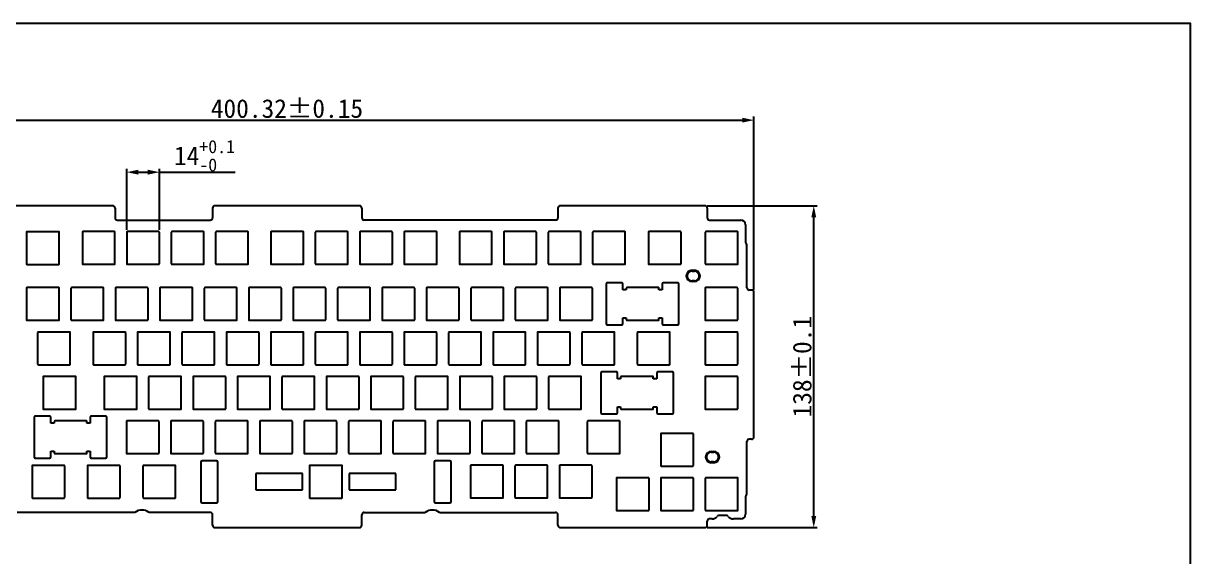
# Model space of a CAD drawing. Header units: millimetres. Extents: x 207 to 1794, y 114 to 650.
# Drawn here: x 461 to 962, y 419 to 648 of the extents above; entities that cross this region are included whole.
import ezdxf

# ---------------------------------------------------------------- set-up
doc = ezdxf.new("R2010")
doc.units = ezdxf.units.MM
doc.header["$LTSCALE"] = 32.67
doc.header["$PDMODE"] = 3
doc.header["$PDSIZE"] = 8
doc.layers.get('0').update_dxf_attribs({"linetype": 'CONTINUOUS'})
doc.layers.get('Defpoints').update_dxf_attribs({"linetype": 'CONTINUOUS'})
doc.styles.get("Standard").update_dxf_attribs({"font": ''})
doc.styles.get('STANDARD').set_extended_font_data('SimSun')
doc.dimstyles.get("Standard").update_dxf_attribs({"dimtxt": 3.5, "dimasz": 3.5, "dimexe": 1.5, "dimexo": 1, "dimtad": 1, "dimdsep": 46, "dimtxsty": 'STANDARD', "dimblk": '_FILLED', "dimcen": 0.09, "dimclrd": 3, "dimclre": 3, "dimclrt": 3, "dimazin": 2, "dimtp": 0.01, "dimtm": 0.01, "dimtfac": 1, "dimtofl": 0, "dimtmove": 0, "dimatfit": 3, "dimldrblk": '_FILLED', "dimfxl": 1, "dimtolj": 1, "dimarcsym": 0})

# ---------------------------------------------------------------- blocks, each defined once
blk = doc.blocks.new('_FILLED')
at = {"color": 0, "linetype": 'ByBlock'}
blk.add_solid([(0, 0), (-1, 0.21), (-1, -0.21)], dxfattribs=at)
blk = doc.blocks.new('*D1')
at = {"color": 3, "lineweight": -2}
for p, q in [((374.23, 533.29), (374.23, 607.6)), ((379.23, 606.1), (769.55, 606.1)), ((774.55, 533.29), (774.55, 607.6))]:
    blk.add_line(p, q, dxfattribs=at)
at = {"layer": 'Defpoints', "color": 0}
for p in [(774.55, 606.1), (374.23, 532.29), (774.55, 532.29)]:
    blk.add_point(p, dxfattribs=at)
at = {"color": 3, "lineweight": -2, "xscale": 5, "yscale": 5, "zscale": 5, "rotation": 180}
blk.add_blockref('_FILLED', (374.23, 606.1), dxfattribs=at)
at = {"color": 3, "lineweight": -2, "xscale": 5, "yscale": 5, "zscale": 5}
blk.add_blockref('_FILLED', (774.55, 606.1), dxfattribs=at)
at = {"color": 3, "insert": (574.39, 611.03), "char_height": 8, "attachment_point": 5}
blk.add_mtext('\\A1;400.32%%P0.15', dxfattribs=at)
blk = doc.blocks.new('*D2')
at = {"color": 3, "lineweight": -2}
for p, q in [((754.55, 569.42), (801.73, 569.42)), ((800.23, 436.42), (800.23, 564.42)), ((754.55, 431.42), (801.73, 431.42))]:
    blk.add_line(p, q, dxfattribs=at)
at = {"layer": 'Defpoints', "color": 0}
for p in [(753.55, 569.42), (800.23, 569.42), (753.55, 431.42)]:
    blk.add_point(p, dxfattribs=at)
at = {"color": 3, "lineweight": -2, "xscale": 5, "yscale": 5, "zscale": 5}
for p, rotation in [((800.23, 569.42), 90), ((800.23, 431.42), 270)]:
    blk.add_blockref('_FILLED', p, dxfattribs=dict(at, rotation=rotation))
at = {"color": 3, "insert": (795.3, 500.42), "char_height": 8, "attachment_point": 5, "rotation": 90}
blk.add_mtext('\\A1;138%%P0.1', dxfattribs=at)
blk = doc.blocks.new('*D8')
at = {"color": 3, "lineweight": -2}
for p, q in [((505.72, 559.12), (505.72, 585.3)), ((510.72, 583.8), (514.72, 583.8)), ((519.72, 559.12), (519.72, 585.3)), ((519.72, 583.8), (552.15, 583.8))]:
    blk.add_line(p, q, dxfattribs=at)
at = {"layer": 'Defpoints', "color": 0}
for p in [(519.72, 583.8), (505.72, 558.12), (519.72, 558.12)]:
    blk.add_point(p, dxfattribs=at)
at = {"color": 3, "lineweight": -2, "xscale": 5, "yscale": 5, "zscale": 5, "rotation": 180}
blk.add_blockref('_FILLED', (505.72, 583.8), dxfattribs=at)
at = {"color": 3, "lineweight": -2, "xscale": 5, "yscale": 5, "zscale": 5}
blk.add_blockref('_FILLED', (519.72, 583.8), dxfattribs=at)
at = {"color": 3, "insert": (539.02, 590.83), "char_height": 8, "attachment_point": 5}
blk.add_mtext('\\A1;14{\\H0.7x;\\S+0.1^ -0;}', dxfattribs=at)

msp = doc.modelspace()

# ---------------------------------------------------------------- linework, layer by layer
at = {"color": 7, "linetype": 'Continuous'}
for p, q in [((499.706, 569.417), (437.706, 569.417)), ((500.706, 568.417), (500.706, 564.265)), ((542.486, 568.417), (542.486, 564.265)), ((605.486, 569.417), (543.486, 569.417)), ((606.486, 568.417), (606.486, 564.265)), ((690.553, 568.417), (690.553, 564.265)), ((753.553, 569.417), (691.553, 569.417)), ((754.553, 568.417), (754.553, 564.265)), ((501.706, 563.265), (541.486, 563.265)), ((689.553, 563.265), (607.486, 563.265)), ((755.553, 563.265), (768.953, 563.265)), ((770.953, 561.265), (770.953, 553.675)), ((462.743, 558.065), (462.743, 544.465)), ((476.543, 558.265), (462.943, 558.265)), ((476.743, 544.465), (476.743, 558.065)), ((486.674, 558.115), (486.674, 544.515)), ((500.474, 558.315), (486.874, 558.315)), ((500.674, 544.515), (500.674, 558.115)), ((505.724, 558.115), (505.724, 544.515)), ((519.524, 558.315), (505.924, 558.315)), ((519.724, 544.515), (519.724, 558.115)), ((524.774, 558.115), (524.774, 544.515)), ((538.574, 558.315), (524.974, 558.315)), ((538.774, 544.515), (538.774, 558.115)), ((543.824, 558.115), (543.824, 544.515)), ((557.624, 558.315), (544.024, 558.315)), ((557.824, 544.515), (557.824, 558.115)), ((567.482, 558.115), (567.482, 544.515)), ((581.282, 558.315), (567.682, 558.315)), ((581.482, 544.515), (581.482, 558.115)), ((586.532, 558.115), (586.532, 544.515)), ((600.332, 558.315), (586.732, 558.315)), ((600.532, 544.515), (600.532, 558.115)), ((605.582, 558.115), (605.582, 544.515)), ((619.382, 558.315), (605.782, 558.315)), ((619.582, 544.515), (619.582, 558.115)), ((624.632, 558.115), (624.632, 544.515)), ((638.432, 558.315), (624.832, 558.315)), ((638.632, 544.515), (638.632, 558.115)), ((648.29, 558.115), (648.29, 544.515)), ((662.09, 558.315), (648.49, 558.315)), ((662.29, 544.515), (662.29, 558.115)), ((667.34, 558.115), (667.34, 544.515)), ((681.14, 558.315), (667.54, 558.315)), ((681.34, 544.515), (681.34, 558.115)), ((686.39, 558.115), (686.39, 544.515)), ((700.19, 558.315), (686.59, 558.315)), ((700.39, 544.515), (700.39, 558.115)), ((705.44, 558.115), (705.44, 544.515)), ((719.24, 558.315), (705.64, 558.315)), ((719.44, 544.515), (719.44, 558.115)), ((729.371, 558.115), (729.371, 544.515)), ((743.171, 558.315), (729.571, 558.315)), ((743.371, 544.515), (743.371, 558.115)), ((753.703, 558.115), (753.703, 544.515)), ((767.503, 558.315), (753.903, 558.315)), ((767.703, 544.515), (767.703, 558.115)), ((771.553, 534.287), (771.553, 552.247)), ((462.943, 544.265), (476.543, 544.265)), ((486.874, 544.315), (500.474, 544.315)), ((505.924, 544.315), (519.524, 544.315)), ((524.974, 544.315), (538.574, 544.315)), ((544.024, 544.315), (557.624, 544.315)), ((567.682, 544.315), (581.282, 544.315)), ((586.732, 544.315), (600.332, 544.315)), ((605.782, 544.315), (619.382, 544.315)), ((624.832, 544.315), (638.432, 544.315)), ((648.49, 544.315), (662.09, 544.315)), ((667.54, 544.315), (681.14, 544.315)), ((686.59, 544.315), (700.19, 544.315)), ((705.64, 544.315), (719.24, 544.315)), ((729.571, 544.315), (743.171, 544.315)), ((748.039, 541.765), (749.039, 541.765)), ((748.039, 541.415), (749.039, 541.415)), ((753.903, 544.315), (767.503, 544.315)), ((711.186, 535.874), (711.186, 518.874)), ((717.886, 536.374), (711.686, 536.374)), ((718.386, 533.315), (718.386, 535.874)), ((735.186, 535.874), (735.186, 533.315)), ((741.886, 536.374), (735.686, 536.374)), ((742.386, 518.874), (742.386, 535.874)), ((749.039, 537.215), (748.039, 537.215)), ((749.039, 536.865), (748.039, 536.865)), ((462.743, 534.115), (462.743, 520.515)), ((476.543, 534.315), (462.943, 534.315)), ((476.743, 520.515), (476.743, 534.115)), ((481.793, 534.115), (481.793, 520.515)), ((495.593, 534.315), (481.993, 534.315)), ((495.793, 520.515), (495.793, 534.115)), ((500.843, 534.115), (500.843, 520.515)), ((514.643, 534.315), (501.043, 534.315)), ((514.843, 520.515), (514.843, 534.115)), ((519.893, 534.115), (519.893, 520.515)), ((533.693, 534.315), (520.093, 534.315)), ((533.893, 520.515), (533.893, 534.115)), ((538.943, 534.115), (538.943, 520.515)), ((552.743, 534.315), (539.143, 534.315)), ((552.943, 520.515), (552.943, 534.115)), ((557.993, 534.115), (557.993, 520.515)), ((571.793, 534.315), (558.193, 534.315)), ((571.993, 520.515), (571.993, 534.115)), ((577.043, 534.115), (577.043, 520.515)), ((590.843, 534.315), (577.243, 534.315)), ((591.043, 520.515), (591.043, 534.115)), ((596.093, 534.115), (596.093, 520.515)), ((609.893, 534.315), (596.293, 534.315)), ((610.093, 520.515), (610.093, 534.115)), ((615.143, 534.115), (615.143, 520.515)), ((628.943, 534.315), (615.343, 534.315)), ((629.143, 520.515), (629.143, 534.115)), ((634.193, 534.115), (634.193, 520.515)), ((647.993, 534.315), (634.393, 534.315)), ((648.193, 520.515), (648.193, 534.115)), ((653.243, 534.115), (653.243, 520.515)), ((667.043, 534.315), (653.443, 534.315)), ((667.243, 520.515), (667.243, 534.115)), ((672.293, 534.115), (672.293, 520.515)), ((686.093, 534.315), (672.493, 534.315)), ((686.293, 520.515), (686.293, 534.115)), ((691.343, 534.115), (691.343, 520.515)), ((705.143, 534.315), (691.543, 534.315)), ((705.343, 520.515), (705.343, 534.115)), ((719.863, 533.315), (718.386, 533.315)), ((719.863, 534.115), (719.863, 533.315)), ((733.663, 534.315), (720.063, 534.315)), ((733.863, 533.315), (733.863, 534.115)), ((735.186, 533.315), (733.863, 533.315)), ((753.653, 534.115), (753.653, 520.515)), ((767.453, 534.315), (753.853, 534.315)), ((767.653, 520.515), (767.653, 534.115)), ((773.553, 533.287), (772.553, 533.287)), ((774.553, 470.287), (774.553, 532.287)), ((718.386, 521.315), (719.863, 521.315)), ((718.386, 518.874), (718.386, 521.315)), ((719.863, 521.315), (719.863, 520.515)), ((733.863, 521.315), (735.186, 521.315)), ((733.863, 520.515), (733.863, 521.315)), ((735.186, 521.315), (735.186, 518.874)), ((462.943, 520.315), (476.543, 520.315)), ((481.993, 520.315), (495.593, 520.315)), ((501.043, 520.315), (514.643, 520.315)), ((520.093, 520.315), (533.693, 520.315)), ((539.143, 520.315), (552.743, 520.315)), ((558.193, 520.315), (571.793, 520.315)), ((577.243, 520.315), (590.843, 520.315)), ((596.293, 520.315), (609.893, 520.315)), ((615.343, 520.315), (628.943, 520.315)), ((634.393, 520.315), (647.993, 520.315)), ((653.443, 520.315), (667.043, 520.315)), ((672.493, 520.315), (686.093, 520.315)), ((691.543, 520.315), (705.143, 520.315)), ((711.686, 518.374), (717.886, 518.374)), ((720.063, 520.315), (733.663, 520.315)), ((735.686, 518.374), (741.886, 518.374)), ((753.853, 520.315), (767.453, 520.315)), ((467.508, 515.065), (467.508, 501.465)), ((481.308, 515.265), (467.708, 515.265)), ((481.508, 501.465), (481.508, 515.065)), ((491.273, 515.065), (491.273, 501.465)), ((505.073, 515.265), (491.473, 515.265)), ((505.273, 501.465), (505.273, 515.065)), ((510.323, 515.065), (510.323, 501.465)), ((524.123, 515.265), (510.523, 515.265)), ((524.323, 501.465), (524.323, 515.065)), ((529.373, 515.065), (529.373, 501.465)), ((543.173, 515.265), (529.573, 515.265)), ((543.373, 501.465), (543.373, 515.065)), ((548.423, 515.065), (548.423, 501.465)), ((562.223, 515.265), (548.623, 515.265)), ((562.423, 501.465), (562.423, 515.065)), ((567.473, 515.065), (567.473, 501.465)), ((581.273, 515.265), (567.673, 515.265)), ((581.473, 501.465), (581.473, 515.065)), ((586.523, 515.065), (586.523, 501.465)), ((600.323, 515.265), (586.723, 515.265)), ((600.523, 501.465), (600.523, 515.065)), ((605.573, 515.065), (605.573, 501.465)), ((619.373, 515.265), (605.773, 515.265)), ((619.573, 501.465), (619.573, 515.065)), ((624.623, 515.065), (624.623, 501.465)), ((638.423, 515.265), (624.823, 515.265)), ((638.623, 501.465), (638.623, 515.065)), ((643.673, 515.065), (643.673, 501.465)), ((657.473, 515.265), (643.873, 515.265)), ((657.673, 501.465), (657.673, 515.065)), ((662.723, 515.065), (662.723, 501.465)), ((676.523, 515.265), (662.923, 515.265)), ((676.723, 501.465), (676.723, 515.065)), ((681.773, 515.065), (681.773, 501.465)), ((695.573, 515.265), (681.973, 515.265)), ((695.773, 501.465), (695.773, 515.065)), ((700.823, 515.065), (700.823, 501.465)), ((714.623, 515.265), (701.023, 515.265)), ((714.823, 501.465), (714.823, 515.065)), ((724.593, 515.065), (724.593, 501.465)), ((738.393, 515.265), (724.793, 515.265)), ((738.593, 501.465), (738.593, 515.065)), ((753.653, 515.065), (753.653, 501.465)), ((767.453, 515.265), (753.853, 515.265)), ((767.653, 501.465), (767.653, 515.065)), ((467.708, 501.265), (481.308, 501.265)), ((491.473, 501.265), (505.073, 501.265)), ((510.523, 501.265), (524.123, 501.265)), ((529.573, 501.265), (543.173, 501.265)), ((548.623, 501.265), (562.223, 501.265)), ((567.673, 501.265), (581.273, 501.265)), ((586.723, 501.265), (600.323, 501.265)), ((605.773, 501.265), (619.373, 501.265)), ((624.823, 501.265), (638.423, 501.265)), ((643.873, 501.265), (657.473, 501.265)), ((662.923, 501.265), (676.523, 501.265)), ((681.973, 501.265), (695.573, 501.265)), ((701.023, 501.265), (714.623, 501.265)), ((724.793, 501.265), (738.393, 501.265)), ((753.853, 501.265), (767.453, 501.265)), ((469.893, 496.015), (469.893, 482.415)), ((483.693, 496.215), (470.093, 496.215)), ((483.893, 482.415), (483.893, 496.015)), ((496.038, 496.015), (496.038, 482.415)), ((509.838, 496.215), (496.238, 496.215)), ((510.038, 482.415), (510.038, 496.015)), ((515.088, 496.015), (515.088, 482.415)), ((528.888, 496.215), (515.288, 496.215)), ((529.088, 482.415), (529.088, 496.015)), ((534.138, 496.015), (534.138, 482.415)), ((547.938, 496.215), (534.338, 496.215)), ((548.138, 482.415), (548.138, 496.015)), ((553.188, 496.015), (553.188, 482.415)), ((566.988, 496.215), (553.388, 496.215)), ((567.188, 482.415), (567.188, 496.015)), ((572.238, 496.015), (572.238, 482.415)), ((586.038, 496.215), (572.438, 496.215)), ((586.238, 482.415), (586.238, 496.015)), ((591.288, 496.015), (591.288, 482.415)), ((605.088, 496.215), (591.488, 496.215)), ((605.288, 482.415), (605.288, 496.015)), ((610.338, 496.015), (610.338, 482.415)), ((624.138, 496.215), (610.538, 496.215)), ((624.338, 482.415), (624.338, 496.015)), ((629.388, 496.015), (629.388, 482.415)), ((643.188, 496.215), (629.588, 496.215)), ((643.388, 482.415), (643.388, 496.015)), ((648.438, 496.015), (648.438, 482.415)), ((662.238, 496.215), (648.638, 496.215)), ((662.438, 482.415), (662.438, 496.015)), ((667.488, 496.015), (667.488, 482.415)), ((681.288, 496.215), (667.688, 496.215)), ((681.488, 482.415), (681.488, 496.015)), ((686.538, 496.015), (686.538, 482.415)), ((700.338, 496.215), (686.738, 496.215)), ((700.538, 482.415), (700.538, 496.015)), ((708.926, 497.657), (708.926, 480.657)), ((715.626, 498.157), (709.426, 498.157)), ((716.126, 495.215), (716.126, 497.657)), ((717.448, 496.015), (717.448, 495.215)), ((731.248, 496.215), (717.648, 496.215)), ((731.448, 495.215), (731.448, 496.015)), ((732.926, 497.657), (732.926, 495.215)), ((739.626, 498.157), (733.426, 498.157)), ((740.126, 480.657), (740.126, 497.657)), ((753.653, 496.015), (753.653, 482.415)), ((767.453, 496.215), (753.853, 496.215)), ((767.653, 482.415), (767.653, 496.015)), ((717.448, 495.215), (716.126, 495.215)), ((732.926, 495.215), (731.448, 495.215)), ((470.093, 482.215), (483.693, 482.215)), ((496.238, 482.215), (509.838, 482.215)), ((515.288, 482.215), (528.888, 482.215)), ((534.338, 482.215), (547.938, 482.215)), ((553.388, 482.215), (566.988, 482.215)), ((572.438, 482.215), (586.038, 482.215)), ((591.488, 482.215), (605.088, 482.215)), ((610.538, 482.215), (624.138, 482.215)), ((629.588, 482.215), (643.188, 482.215)), ((648.638, 482.215), (662.238, 482.215)), ((667.688, 482.215), (681.288, 482.215)), ((686.738, 482.215), (700.338, 482.215)), ((716.126, 483.215), (717.448, 483.215)), ((716.126, 480.657), (716.126, 483.215)), ((717.448, 483.215), (717.448, 482.415)), ((717.648, 482.215), (731.248, 482.215)), ((731.448, 483.215), (732.926, 483.215)), ((731.448, 482.415), (731.448, 483.215)), ((732.926, 483.215), (732.926, 480.657)), ((753.853, 482.215), (767.453, 482.215)), ((465.966, 478.724), (465.966, 461.724)), ((472.666, 479.224), (466.466, 479.224)), ((473.166, 476.165), (473.166, 478.724)), ((474.643, 476.165), (473.166, 476.165)), ((474.643, 476.965), (474.643, 476.165)), ((488.443, 477.165), (474.843, 477.165)), ((488.643, 476.165), (488.643, 476.965)), ((489.966, 476.165), (488.643, 476.165)), ((489.966, 478.724), (489.966, 476.165)), ((496.666, 479.224), (490.466, 479.224)), ((497.166, 461.724), (497.166, 478.724)), ((505.548, 476.965), (505.548, 463.365)), ((519.348, 477.165), (505.748, 477.165)), ((519.548, 463.365), (519.548, 476.965)), ((524.598, 476.965), (524.598, 463.365)), ((538.398, 477.165), (524.798, 477.165)), ((538.598, 463.365), (538.598, 476.965)), ((543.648, 476.965), (543.648, 463.365)), ((557.448, 477.165), (543.848, 477.165)), ((557.648, 463.365), (557.648, 476.965)), ((562.698, 476.965), (562.698, 463.365)), ((576.498, 477.165), (562.898, 477.165)), ((576.698, 463.365), (576.698, 476.965)), ((581.748, 476.965), (581.748, 463.365)), ((595.548, 477.165), (581.948, 477.165)), ((595.748, 463.365), (595.748, 476.965)), ((600.798, 476.965), (600.798, 463.365)), ((614.598, 477.165), (600.998, 477.165)), ((614.798, 463.365), (614.798, 476.965)), ((619.848, 476.965), (619.848, 463.365)), ((633.648, 477.165), (620.048, 477.165)), ((633.848, 463.365), (633.848, 476.965)), ((638.898, 476.965), (638.898, 463.365)), ((652.698, 477.165), (639.098, 477.165)), ((652.898, 463.365), (652.898, 476.965)), ((657.948, 476.965), (657.948, 463.365)), ((671.748, 477.165), (658.148, 477.165)), ((671.948, 463.365), (671.948, 476.965)), ((676.998, 476.965), (676.998, 463.365)), ((690.798, 477.165), (677.198, 477.165)), ((690.998, 463.365), (690.998, 476.965)), ((703.148, 476.965), (703.148, 463.365)), ((716.948, 477.165), (703.348, 477.165)), ((709.426, 480.157), (715.626, 480.157)), ((717.148, 463.365), (717.148, 476.965)), ((733.426, 480.157), (739.626, 480.157)), ((734.656, 471.625), (734.656, 458.025)), ((748.456, 471.825), (734.856, 471.825)), ((748.656, 458.025), (748.656, 471.625)), ((771.553, 446.194), (771.553, 468.287)), ((773.553, 469.287), (772.553, 469.287)), ((466.466, 461.224), (472.666, 461.224)), ((473.166, 461.724), (473.166, 464.165)), ((473.166, 464.165), (474.643, 464.165)), ((474.643, 464.165), (474.643, 463.365)), ((474.843, 463.165), (488.443, 463.165)), ((488.643, 463.365), (488.643, 464.165)), ((488.643, 464.165), (489.966, 464.165)), ((489.966, 464.165), (489.966, 461.724)), ((490.466, 461.224), (496.666, 461.224)), ((505.748, 463.165), (519.348, 463.165)), ((524.798, 463.165), (538.398, 463.165)), ((543.848, 463.165), (557.448, 463.165)), ((562.898, 463.165), (576.498, 463.165)), ((581.948, 463.165), (595.548, 463.165)), ((600.998, 463.165), (614.598, 463.165)), ((620.048, 463.165), (633.648, 463.165)), ((639.098, 463.165), (652.698, 463.165)), ((658.148, 463.165), (671.748, 463.165)), ((677.198, 463.165), (690.798, 463.165)), ((703.348, 463.165), (716.948, 463.165)), ((756.306, 464.125), (757.306, 464.125)), ((756.306, 463.775), (757.306, 463.775)), ((465.113, 457.915), (465.113, 444.315)), ((478.913, 458.115), (465.313, 458.115)), ((479.113, 444.315), (479.113, 457.915)), ((488.878, 457.915), (488.878, 444.315)), ((502.678, 458.115), (489.078, 458.115)), ((502.878, 444.315), (502.878, 457.915)), ((512.643, 457.915), (512.643, 444.315)), ((526.443, 458.115), (512.843, 458.115)), ((526.643, 444.315), (526.643, 457.915)), ((537.526, 459.557), (537.526, 442.557)), ((544.226, 460.057), (538.026, 460.057)), ((544.726, 442.557), (544.726, 459.557)), ((584.048, 457.915), (584.048, 444.315)), ((597.848, 458.115), (584.248, 458.115)), ((598.048, 444.315), (598.048, 457.915)), ((637.526, 459.557), (637.526, 442.557)), ((644.226, 460.057), (638.026, 460.057)), ((644.726, 442.557), (644.726, 459.557)), ((653.073, 457.965), (653.073, 444.365)), ((666.873, 458.165), (653.273, 458.165)), ((667.073, 444.365), (667.073, 457.965)), ((672.123, 457.965), (672.123, 444.365)), ((685.923, 458.165), (672.323, 458.165)), ((686.123, 444.365), (686.123, 457.965)), ((691.173, 457.965), (691.173, 444.365)), ((704.973, 458.165), (691.373, 458.165)), ((705.173, 444.365), (705.173, 457.965)), ((734.856, 457.825), (748.456, 457.825)), ((757.306, 459.575), (756.306, 459.575)), ((757.306, 459.225), (756.306, 459.225)), ((561.048, 454.615), (561.048, 447.615)), ((581.048, 454.615), (561.048, 454.615)), ((581.048, 447.615), (581.048, 454.615)), ((621.048, 454.615), (601.048, 454.615)), ((601.048, 454.615), (601.048, 447.615)), ((621.048, 447.615), (621.048, 454.615)), ((715.606, 452.575), (715.606, 438.975)), ((729.406, 452.775), (715.806, 452.775)), ((729.606, 438.975), (729.606, 452.575)), ((734.656, 452.575), (734.656, 438.975)), ((748.456, 452.775), (734.856, 452.775)), ((748.656, 438.975), (748.656, 452.575)), ((753.706, 452.575), (753.706, 438.975)), ((767.506, 452.775), (753.906, 452.775)), ((767.706, 438.975), (767.706, 452.575)), ((561.048, 447.615), (581.048, 447.615)), ((601.048, 447.615), (621.048, 447.615)), ((465.313, 444.115), (478.913, 444.115)), ((489.078, 444.115), (502.678, 444.115)), ((512.843, 444.115), (526.443, 444.115)), ((538.026, 442.057), (544.226, 442.057)), ((584.248, 444.115), (597.848, 444.115)), ((638.026, 442.057), (644.226, 442.057)), ((653.273, 444.165), (666.873, 444.165)), ((672.323, 444.165), (685.923, 444.165)), ((691.373, 444.165), (704.973, 444.165)), ((770.953, 444.765), (770.953, 437.175)), ((509.2, 437.945), (458.733, 437.945)), ((541.486, 437.945), (515.273, 437.945)), ((542.486, 432.421), (542.486, 436.945)), ((606.486, 432.421), (606.486, 436.945)), ((607.486, 437.945), (633.7, 437.945)), ((639.773, 437.945), (689.553, 437.945)), ((690.553, 432.421), (690.553, 436.945)), ((715.806, 438.775), (729.406, 438.775)), ((734.856, 438.775), (748.456, 438.775)), ((753.906, 438.775), (767.506, 438.775)), ((762.92, 436.675), (759.492, 436.675)), ((543.486, 431.421), (605.486, 431.421)), ((691.553, 431.421), (753.553, 431.421)), ((754.553, 432.421), (754.553, 434.175)), ((756.648, 435.175), (755.553, 435.175)), ((768.953, 435.175), (765.765, 435.175))]:
    msp.add_line(p, q, dxfattribs=at)
msp.add_lwpolyline([(207.367, 114.167), (961.794, 114.167), (961.794, 647.601), (207.367, 647.601)], close=True)
for centre, radius, start, end in [((499.706, 568.417), 1, 0, 90), ((543.486, 568.417), 1, 90, 180), ((605.486, 568.417), 1, 0, 90), ((691.553, 568.417), 1, 90, 180), ((753.553, 568.417), 1, 0, 90), ((501.706, 564.265), 1, 180, 270), ((541.486, 564.265), 1, 270, 0), ((607.486, 564.265), 1, 180, 270), ((689.553, 564.265), 1, 270, 0), ((755.553, 564.265), 1, 180, 270), ((768.953, 561.265), 2, 0, 90), ((462.943, 558.065), 0.2, 90, 180), ((476.543, 558.065), 0.2, 0, 90), ((486.874, 558.115), 0.2, 90, 180), ((500.474, 558.115), 0.2, 0, 90), ((505.924, 558.115), 0.2, 90, 180), ((519.524, 558.115), 0.2, 0, 90), ((524.974, 558.115), 0.2, 90, 180), ((538.574, 558.115), 0.2, 0, 90), ((544.024, 558.115), 0.2, 90, 180), ((557.624, 558.115), 0.2, 0, 90), ((567.682, 558.115), 0.2, 90, 180), ((581.282, 558.115), 0.2, 0, 90), ((586.732, 558.115), 0.2, 90, 180), ((600.332, 558.115), 0.2, 0, 90), ((605.782, 558.115), 0.2, 90, 180), ((619.382, 558.115), 0.2, 0, 90), ((624.832, 558.115), 0.2, 90, 180), ((638.432, 558.115), 0.2, 0, 90), ((648.49, 558.115), 0.2, 90, 180), ((662.09, 558.115), 0.2, 0, 90), ((667.54, 558.115), 0.2, 90, 180), ((681.14, 558.115), 0.2, 0, 90), ((686.59, 558.115), 0.2, 90, 180), ((700.19, 558.115), 0.2, 0, 90), ((705.64, 558.115), 0.2, 90, 180), ((719.24, 558.115), 0.2, 0, 90), ((729.571, 558.115), 0.2, 90, 180), ((743.171, 558.115), 0.2, 0, 90), ((753.903, 558.115), 0.2, 90, 180), ((767.503, 558.115), 0.2, 0, 90), ((769.553, 552.247), 2, 0, 45.573), ((462.943, 544.465), 0.2, 180, 270), ((476.543, 544.465), 0.2, 270, 0), ((486.874, 544.515), 0.2, 180, 270), ((500.474, 544.515), 0.2, 270, 0), ((505.924, 544.515), 0.2, 180, 270), ((519.524, 544.515), 0.2, 270, 0), ((524.974, 544.515), 0.2, 180, 270), ((538.574, 544.515), 0.2, 270, 0), ((544.024, 544.515), 0.2, 180, 270), ((557.624, 544.515), 0.2, 270, 0), ((567.682, 544.515), 0.2, 180, 270), ((581.282, 544.515), 0.2, 270, 0), ((586.732, 544.515), 0.2, 180, 270), ((600.332, 544.515), 0.2, 270, 0), ((605.782, 544.515), 0.2, 180, 270), ((619.382, 544.515), 0.2, 270, 0), ((624.832, 544.515), 0.2, 180, 270), ((638.432, 544.515), 0.2, 270, 0), ((648.49, 544.515), 0.2, 180, 270), ((662.09, 544.515), 0.2, 270, 0), ((667.54, 544.515), 0.2, 180, 270), ((681.14, 544.515), 0.2, 270, 0), ((686.59, 544.515), 0.2, 180, 270), ((700.19, 544.515), 0.2, 270, 0), ((705.64, 544.515), 0.2, 180, 270), ((719.24, 544.515), 0.2, 270, 0), ((729.571, 544.515), 0.2, 180, 270), ((743.171, 544.515), 0.2, 270, 0), ((748.039, 539.315), 2.45, 90, 270), ((748.039, 539.315), 2.1, 89.99989, 270), ((749.039, 539.315), 2.45, 270, 90), ((749.039, 539.315), 2.1, 269.99989, 90), ((753.903, 544.515), 0.2, 180, 270), ((767.503, 544.515), 0.2, 270, 0), ((711.686, 535.874), 0.5, 90, 180), ((717.886, 535.874), 0.5, 0, 90), ((735.686, 535.874), 0.5, 90, 180), ((741.886, 535.874), 0.5, 0, 90), ((462.943, 534.115), 0.2, 90, 180), ((476.543, 534.115), 0.2, 0, 90), ((481.993, 534.115), 0.2, 90, 180), ((495.593, 534.115), 0.2, 0, 90), ((501.043, 534.115), 0.2, 90, 180), ((514.643, 534.115), 0.2, 0, 90), ((520.093, 534.115), 0.2, 90, 180), ((533.693, 534.115), 0.2, 0, 90), ((539.143, 534.115), 0.2, 90, 180), ((552.743, 534.115), 0.2, 0, 90), ((558.193, 534.115), 0.2, 90, 180), ((571.793, 534.115), 0.2, 0, 90), ((577.243, 534.115), 0.2, 90, 180), ((590.843, 534.115), 0.2, 0, 90), ((596.293, 534.115), 0.2, 90, 180), ((609.893, 534.115), 0.2, 0, 90), ((615.343, 534.115), 0.2, 90, 180), ((628.943, 534.115), 0.2, 0, 90), ((634.393, 534.115), 0.2, 90, 180), ((647.993, 534.115), 0.2, 0, 90), ((653.443, 534.115), 0.2, 90, 180), ((667.043, 534.115), 0.2, 0, 90), ((672.493, 534.115), 0.2, 90, 180), ((686.093, 534.115), 0.2, 0, 90), ((691.543, 534.115), 0.2, 90, 180), ((705.143, 534.115), 0.2, 0, 90), ((720.063, 534.115), 0.2, 90, 180), ((733.663, 534.115), 0.2, 0, 90), ((753.853, 534.115), 0.2, 90, 180), ((767.453, 534.115), 0.2, 0, 90), ((772.553, 534.287), 1, 180, 270), ((773.553, 532.287), 1, 0, 90), ((462.943, 520.515), 0.2, 180, 270), ((476.543, 520.515), 0.2, 270, 0), ((481.993, 520.515), 0.2, 180, 270), ((495.593, 520.515), 0.2, 270, 0), ((501.043, 520.515), 0.2, 180, 270), ((514.643, 520.515), 0.2, 270, 0), ((520.093, 520.515), 0.2, 180, 270), ((533.693, 520.515), 0.2, 270, 0), ((539.143, 520.515), 0.2, 180, 270), ((552.743, 520.515), 0.2, 270, 0), ((558.193, 520.515), 0.2, 180, 270), ((571.793, 520.515), 0.2, 270, 0), ((577.243, 520.515), 0.2, 180, 270), ((590.843, 520.515), 0.2, 270, 0), ((596.293, 520.515), 0.2, 180, 270), ((609.893, 520.515), 0.2, 270, 0), ((615.343, 520.515), 0.2, 180, 270), ((628.943, 520.515), 0.2, 270, 0), ((634.393, 520.515), 0.2, 180, 270), ((647.993, 520.515), 0.2, 270, 0), ((653.443, 520.515), 0.2, 180, 270), ((667.043, 520.515), 0.2, 270, 0), ((672.493, 520.515), 0.2, 180, 270), ((686.093, 520.515), 0.2, 270, 360), ((691.543, 520.515), 0.2, 180, 270), ((705.143, 520.515), 0.2, 270, 360), ((720.063, 520.515), 0.2, 180, 270), ((733.663, 520.515), 0.2, 270, 0), ((753.853, 520.515), 0.2, 180, 270), ((767.453, 520.515), 0.2, 270, 0), ((711.686, 518.874), 0.5, 180, 270), ((717.886, 518.874), 0.5, 270, 0), ((735.686, 518.874), 0.5, 180, 270), ((741.886, 518.874), 0.5, 270, 0), ((467.708, 515.065), 0.2, 90, 180), ((481.308, 515.065), 0.2, 0, 90), ((491.473, 515.065), 0.2, 90, 180), ((505.073, 515.065), 0.2, 0, 90), ((510.523, 515.065), 0.2, 90, 180), ((524.123, 515.065), 0.2, 0, 90), ((529.573, 515.065), 0.2, 90, 180), ((543.173, 515.065), 0.2, 0, 90), ((548.623, 515.065), 0.2, 90, 180), ((562.223, 515.065), 0.2, 0, 90), ((567.673, 515.065), 0.2, 90, 180), ((581.273, 515.065), 0.2, 0, 90), ((586.723, 515.065), 0.2, 90, 180), ((600.323, 515.065), 0.2, 0, 90), ((605.773, 515.065), 0.2, 90, 180), ((619.373, 515.065), 0.2, 0, 90), ((624.823, 515.065), 0.2, 90, 180), ((638.423, 515.065), 0.2, 0, 90), ((643.873, 515.065), 0.2, 90, 180), ((657.473, 515.065), 0.2, 0, 90), ((662.923, 515.065), 0.2, 90, 180), ((676.523, 515.065), 0.2, 0, 90), ((681.973, 515.065), 0.2, 90, 180), ((695.573, 515.065), 0.2, 0, 90), ((701.023, 515.065), 0.2, 90, 180), ((714.623, 515.065), 0.2, 0, 90), ((724.793, 515.065), 0.2, 90, 180), ((738.393, 515.065), 0.2, 0, 90), ((753.853, 515.065), 0.2, 90, 180), ((767.453, 515.065), 0.2, 0, 90), ((467.708, 501.465), 0.2, 180, 270), ((481.308, 501.465), 0.2, 270, 0), ((491.473, 501.465), 0.2, 180, 270), ((505.073, 501.465), 0.2, 270, 0), ((510.523, 501.465), 0.2, 180, 270), ((524.123, 501.465), 0.2, 270, 0), ((529.573, 501.465), 0.2, 180, 270), ((543.173, 501.465), 0.2, 270, 0), ((548.623, 501.465), 0.2, 180, 270), ((562.223, 501.465), 0.2, 270, 0), ((567.673, 501.465), 0.2, 180, 270), ((581.273, 501.465), 0.2, 270, 0), ((586.723, 501.465), 0.2, 180, 270), ((600.323, 501.465), 0.2, 270, 0), ((605.773, 501.465), 0.2, 180, 270), ((619.373, 501.465), 0.2, 270, 360), ((624.823, 501.465), 0.2, 180, 270), ((638.423, 501.465), 0.2, 270, 0), ((643.873, 501.465), 0.2, 180, 270), ((657.473, 501.465), 0.2, 270, 0), ((662.923, 501.465), 0.2, 180, 270), ((676.523, 501.465), 0.2, 270, 0), ((681.973, 501.465), 0.2, 180, 270), ((695.573, 501.465), 0.2, 270, 0), ((701.023, 501.465), 0.2, 180, 270), ((714.623, 501.465), 0.2, 270, 0), ((724.793, 501.465), 0.2, 180, 270), ((738.393, 501.465), 0.2, 270, 0), ((753.853, 501.465), 0.2, 180, 270), ((767.453, 501.465), 0.2, 270, 0), ((470.093, 496.015), 0.2, 90, 180), ((483.693, 496.015), 0.2, 0, 90), ((496.238, 496.015), 0.2, 90, 180), ((509.838, 496.015), 0.2, 0, 90), ((515.288, 496.015), 0.2, 90, 180), ((528.888, 496.015), 0.2, 0, 90), ((534.338, 496.015), 0.2, 90, 180), ((547.938, 496.015), 0.2, 0, 90), ((553.388, 496.015), 0.2, 90, 180), ((566.988, 496.015), 0.2, 0, 90), ((572.438, 496.015), 0.2, 90, 180), ((586.038, 496.015), 0.2, 0, 90), ((591.488, 496.015), 0.2, 90, 180), ((605.088, 496.015), 0.2, 0, 90), ((610.538, 496.015), 0.2, 90, 180), ((624.138, 496.015), 0.2, 0, 90), ((629.588, 496.015), 0.2, 90, 180), ((643.188, 496.015), 0.2, 0, 90), ((648.638, 496.015), 0.2, 90, 180), ((662.238, 496.015), 0.2, 0, 90), ((667.688, 496.015), 0.2, 90, 180), ((681.288, 496.015), 0.2, 0, 90), ((686.738, 496.015), 0.2, 90, 180), ((700.338, 496.015), 0.2, 0, 90), ((709.426, 497.657), 0.5, 90, 180), ((715.626, 497.657), 0.5, 0, 90), ((717.648, 496.015), 0.2, 90, 180), ((731.248, 496.015), 0.2, 0, 90), ((733.426, 497.657), 0.5, 90, 180), ((739.626, 497.657), 0.5, 0, 90), ((753.853, 496.015), 0.2, 90, 180), ((767.453, 496.015), 0.2, 0, 90), ((470.093, 482.415), 0.2, 180, 270), ((483.693, 482.415), 0.2, 270, 0), ((496.238, 482.415), 0.2, 180, 270), ((509.838, 482.415), 0.2, 270, 0), ((515.288, 482.415), 0.2, 180, 270), ((528.888, 482.415), 0.2, 270, 0), ((534.338, 482.415), 0.2, 180, 270), ((547.938, 482.415), 0.2, 270, 0), ((553.388, 482.415), 0.2, 180, 270), ((566.988, 482.415), 0.2, 270, 0), ((572.438, 482.415), 0.2, 180, 270), ((586.038, 482.415), 0.2, 270, 0), ((591.488, 482.415), 0.2, 180, 270), ((605.088, 482.415), 0.2, 270, 0), ((610.538, 482.415), 0.2, 180, 270), ((624.138, 482.415), 0.2, 270, 0), ((629.588, 482.415), 0.2, 180, 270), ((643.188, 482.415), 0.2, 270, 0), ((648.638, 482.415), 0.2, 180, 270), ((662.238, 482.415), 0.2, 270, 0), ((667.688, 482.415), 0.2, 180, 270), ((681.288, 482.415), 0.2, 270, 0), ((686.738, 482.415), 0.2, 180, 270), ((700.338, 482.415), 0.2, 270, 0), ((709.426, 480.657), 0.5, 180, 270), ((715.626, 480.657), 0.5, 270, 0), ((717.648, 482.415), 0.2, 180, 270), ((731.248, 482.415), 0.2, 270, 360), ((733.426, 480.657), 0.5, 180, 270), ((739.626, 480.657), 0.5, 270, 0), ((753.853, 482.415), 0.2, 180, 270), ((767.453, 482.415), 0.2, 270, 0), ((466.466, 478.724), 0.5, 90, 180), ((472.666, 478.724), 0.5, 0, 90), ((474.843, 476.965), 0.2, 90, 180), ((488.443, 476.965), 0.2, 0, 90), ((490.466, 478.724), 0.5, 90, 180), ((496.666, 478.724), 0.5, 0, 90), ((505.748, 476.965), 0.2, 90, 180), ((519.348, 476.965), 0.2, 0, 90), ((524.798, 476.965), 0.2, 90, 180), ((538.398, 476.965), 0.2, 0, 90), ((543.848, 476.965), 0.2, 90, 180), ((557.448, 476.965), 0.2, 0, 90), ((562.898, 476.965), 0.2, 90, 180), ((576.498, 476.965), 0.2, 0, 90), ((581.948, 476.965), 0.2, 90, 180), ((595.548, 476.965), 0.2, 0, 90), ((600.998, 476.965), 0.2, 90, 180), ((614.598, 476.965), 0.2, 0, 90), ((620.048, 476.965), 0.2, 90, 180), ((633.648, 476.965), 0.2, 0, 90), ((639.098, 476.965), 0.2, 90, 180), ((652.698, 476.965), 0.2, 0, 90), ((658.148, 476.965), 0.2, 90, 180), ((671.748, 476.965), 0.2, 0, 90), ((677.198, 476.965), 0.2, 90, 180), ((690.798, 476.965), 0.2, 0, 90), ((703.348, 476.965), 0.2, 90, 180), ((716.948, 476.965), 0.2, 0, 90), ((734.856, 471.625), 0.2, 90, 180), ((748.456, 471.625), 0.2, 0, 90), ((772.553, 468.287), 1, 90, 180), ((773.553, 470.287), 1, 270, 0), ((466.466, 461.724), 0.5, 180, 270), ((472.666, 461.724), 0.5, 270, 0), ((474.843, 463.365), 0.2, 180, 270), ((488.443, 463.365), 0.2, 270, 0), ((490.466, 461.724), 0.5, 180, 270), ((496.666, 461.724), 0.5, 270, 0), ((505.748, 463.365), 0.2, 180, 270), ((519.348, 463.365), 0.2, 270, 0), ((524.798, 463.365), 0.2, 180, 270), ((538.398, 463.365), 0.2, 270, 0), ((543.848, 463.365), 0.2, 180, 270), ((557.448, 463.365), 0.2, 270, 0), ((562.898, 463.365), 0.2, 180, 270), ((576.498, 463.365), 0.2, 270, 0), ((581.948, 463.365), 0.2, 180, 270), ((595.548, 463.365), 0.2, 270, 0), ((600.998, 463.365), 0.2, 180, 270), ((614.598, 463.365), 0.2, 270, 0), ((620.048, 463.365), 0.2, 180, 270), ((633.648, 463.365), 0.2, 270, 0), ((639.098, 463.365), 0.2, 180, 270), ((652.698, 463.365), 0.2, 270, 0), ((658.148, 463.365), 0.2, 180, 270), ((671.748, 463.365), 0.2, 270, 0), ((677.198, 463.365), 0.2, 180, 270), ((690.798, 463.365), 0.2, 270, 0), ((703.348, 463.365), 0.2, 180, 270), ((716.948, 463.365), 0.2, 270, 0), ((756.306, 461.675), 2.45, 90, 270), ((756.306, 461.675), 2.1, 89.99989, 270), ((757.306, 461.675), 2.45, 270, 90), ((757.306, 461.675), 2.1, 269.99989, 90), ((465.313, 457.915), 0.2, 90, 180), ((478.913, 457.915), 0.2, 0, 90), ((489.078, 457.915), 0.2, 90, 180), ((502.678, 457.915), 0.2, 0, 90), ((512.843, 457.915), 0.2, 90, 180), ((526.443, 457.915), 0.2, 0, 90), ((538.026, 459.557), 0.5, 90, 180), ((544.226, 459.557), 0.5, 0, 90), ((584.248, 457.915), 0.2, 90, 180), ((597.848, 457.915), 0.2, 0, 90), ((638.026, 459.557), 0.5, 90, 180), ((644.226, 459.557), 0.5, 0, 90), ((653.273, 457.965), 0.2, 90, 180), ((666.873, 457.965), 0.2, 0, 90), ((672.323, 457.965), 0.2, 90, 180), ((685.923, 457.965), 0.2, 0, 90), ((691.373, 457.965), 0.2, 90, 180), ((704.973, 457.965), 0.2, 0, 90), ((734.856, 458.025), 0.2, 180, 270), ((748.456, 458.025), 0.2, 270, 0), ((715.806, 452.575), 0.2, 90, 180), ((729.406, 452.575), 0.2, 0, 90), ((734.856, 452.575), 0.2, 90, 180), ((748.456, 452.575), 0.2, 0, 90), ((753.906, 452.575), 0.2, 90, 180), ((767.506, 452.575), 0.2, 0, 90), ((769.553, 446.194), 2, 314.427, 0), ((465.313, 444.315), 0.2, 180, 270), ((478.913, 444.315), 0.2, 270, 0), ((489.078, 444.315), 0.2, 180, 270), ((502.678, 444.315), 0.2, 270, 0), ((512.843, 444.315), 0.2, 180, 270), ((526.443, 444.315), 0.2, 270, 0), ((538.026, 442.557), 0.5, 180, 270), ((544.226, 442.557), 0.5, 270, 0), ((584.248, 444.315), 0.2, 180, 270), ((597.848, 444.315), 0.2, 270, 0), ((638.026, 442.557), 0.5, 180, 270), ((644.226, 442.557), 0.5, 270, 0), ((653.273, 444.365), 0.2, 180, 270), ((666.873, 444.365), 0.2, 270, 0), ((672.323, 444.365), 0.2, 180, 270), ((685.923, 444.365), 0.2, 270, 0), ((691.373, 444.365), 0.2, 180, 270), ((704.973, 444.365), 0.2, 270, 0), ((512.236, 433.973), 5, 52.60472, 127.39528), ((541.486, 436.945), 1, 0, 90), ((607.486, 436.945), 1, 90, 180), ((636.736, 433.973), 5, 52.60472, 127.39528), ((689.553, 436.945), 1, 0, 90), ((715.806, 438.975), 0.2, 180, 270), ((729.406, 438.975), 0.2, 270, 0), ((734.856, 438.975), 0.2, 180, 270), ((748.456, 438.975), 0.2, 270, 0), ((753.906, 438.975), 0.2, 180, 270), ((756.648, 438.175), 3, 270, 317.32857), ((761.206, 433.973), 3.2, 122.38435, 137.32857), ((761.206, 433.973), 3.2, 42.67143, 57.61565), ((765.765, 438.175), 3, 222.67143, 270), ((767.506, 438.975), 0.2, 270, 0), ((768.953, 437.175), 2, 270, 0), ((543.486, 432.421), 1, 180, 270), ((605.486, 432.421), 1, 270, 0), ((691.553, 432.421), 1, 180, 270), ((753.553, 432.421), 1, 270, 0), ((755.553, 434.175), 1, 90, 180)]:
    msp.add_arc(centre, radius, start, end, dxfattribs=at)

# ---------------------------------------------------------------- dimensions: what is measured, and where the dimension line sits
for base, p1, p2, text, picture, middle in [((774.553, 606.096), (374.233, 532.287), (774.553, 532.287), '<>%%P0.15', '*D1', (574.393, 606.096)), ((519.724, 583.801), (505.724, 558.115), (519.724, 558.115), '<>{\\H0.7x;\\S+0.1^ -0;}', '*D8', (539.023, 583.801))]:
    dim = msp.add_linear_dim(base=base, p1=p1, p2=p2, text=text, dimstyle='STANDARD', override={"dimtxt": 8, "dimasz": 5, "dimtfillclr": 256})
    dim.commit()
    dim.dimension.update_dxf_attribs({"geometry": picture, "text_midpoint": middle, "dimtype": 160})
dim = msp.add_linear_dim(base=(800.233, 569.417), p1=(753.553, 431.421), p2=(753.553, 569.417), angle=90, text='<>%%P0.1', dimstyle='STANDARD', override={"dimtxt": 8, "dimasz": 5, "dimtfillclr": 256})
dim.commit()
dim.dimension.update_dxf_attribs({"geometry": '*D2', "text_midpoint": (795.296, 500.419)})

doc.saveas('drawing.dxf')
